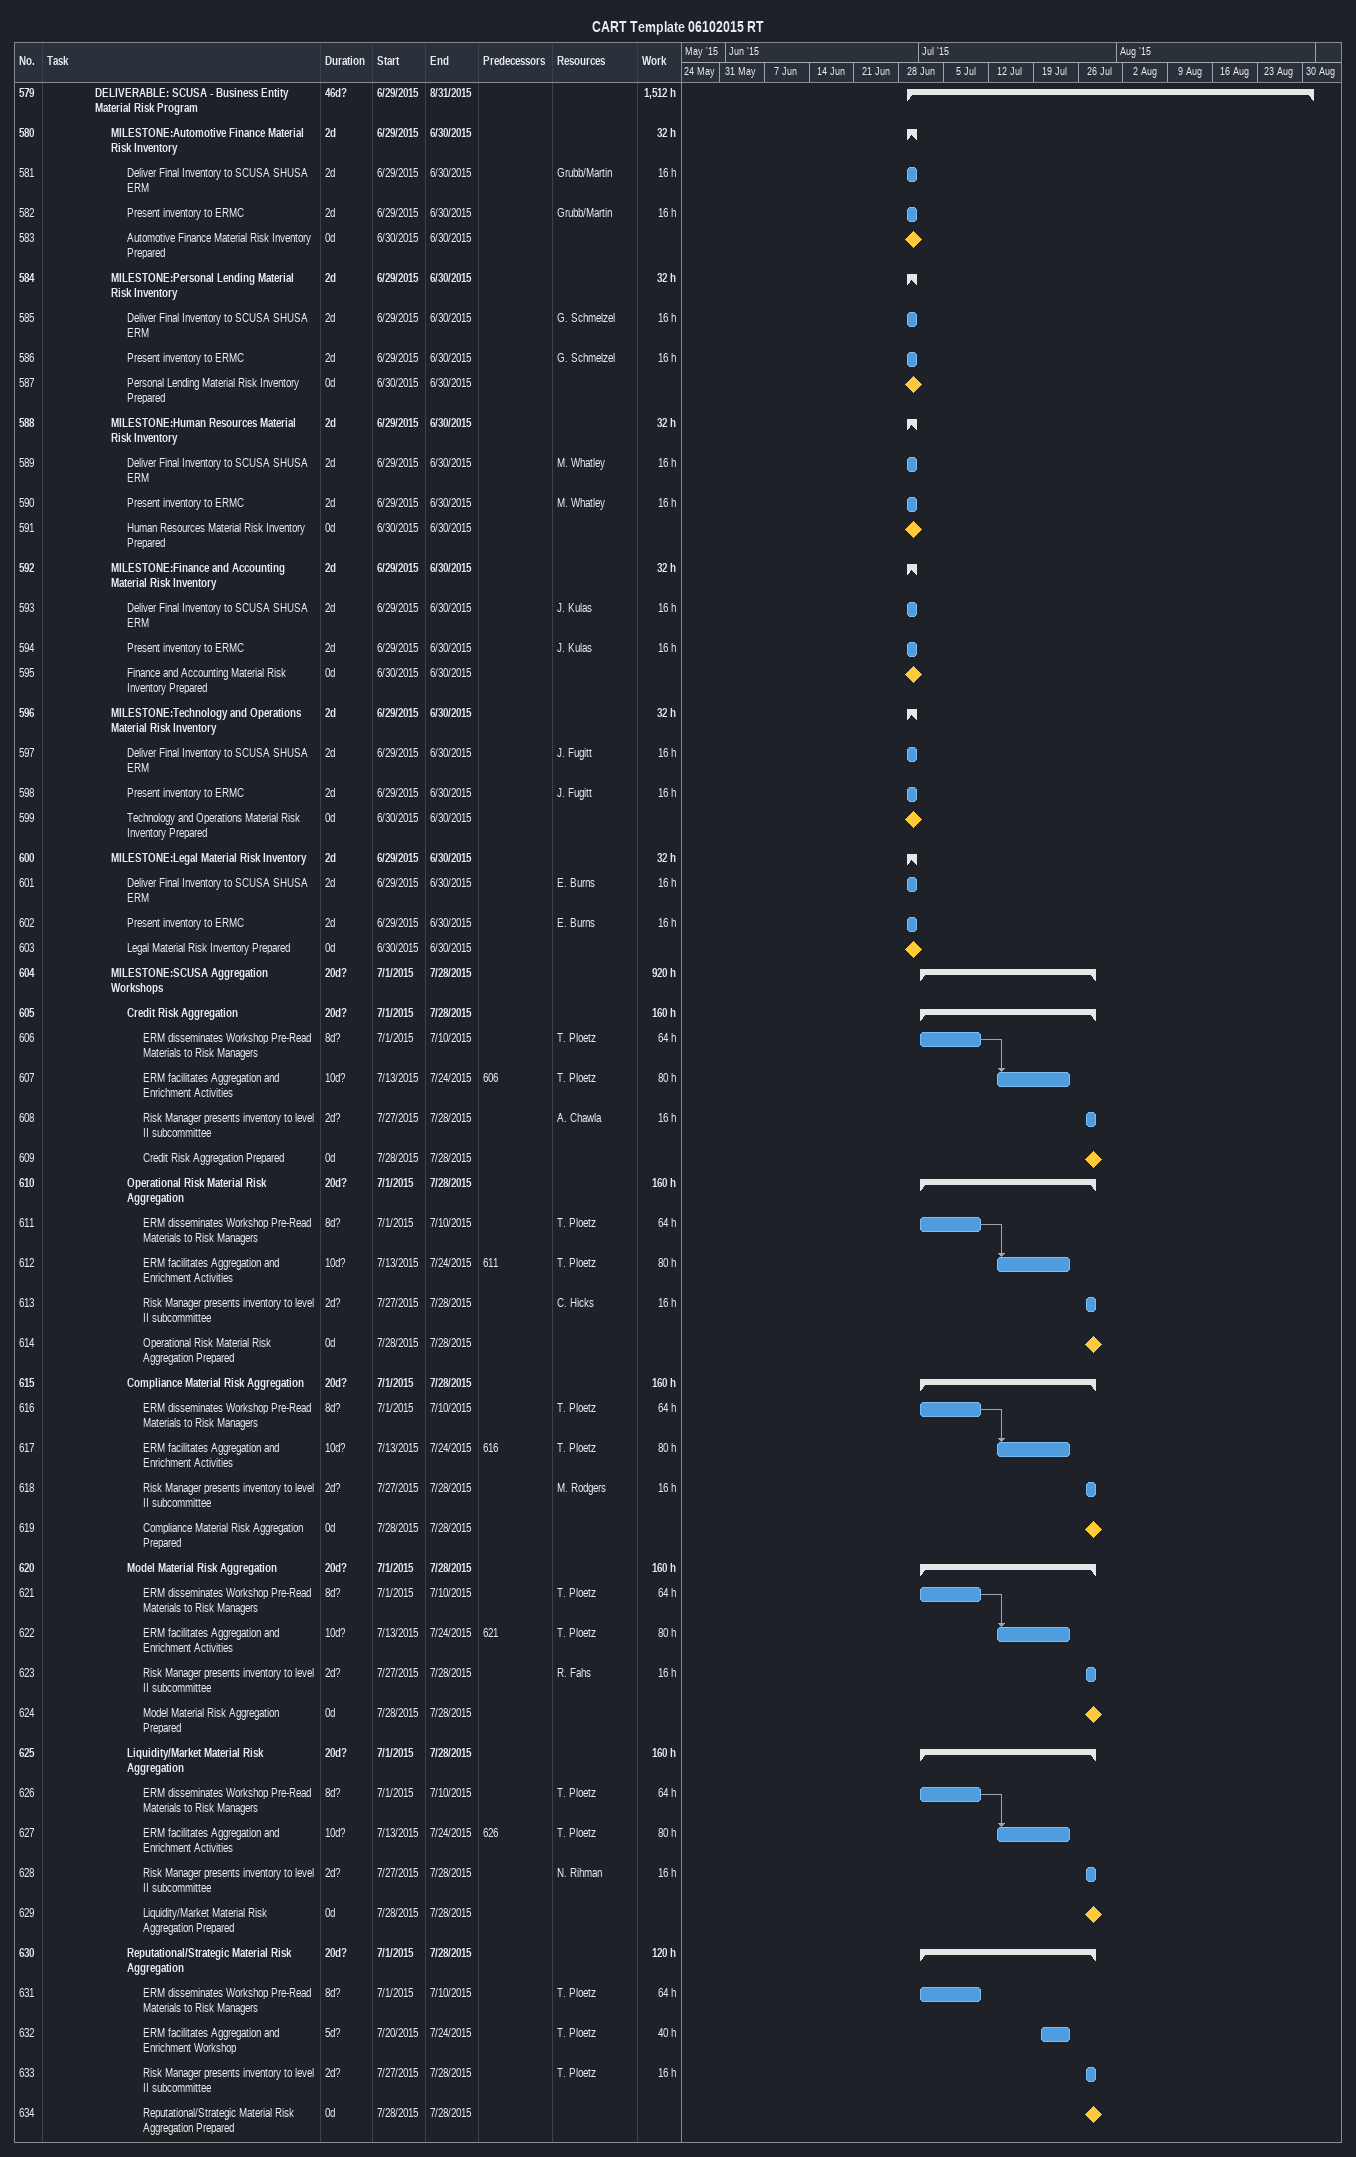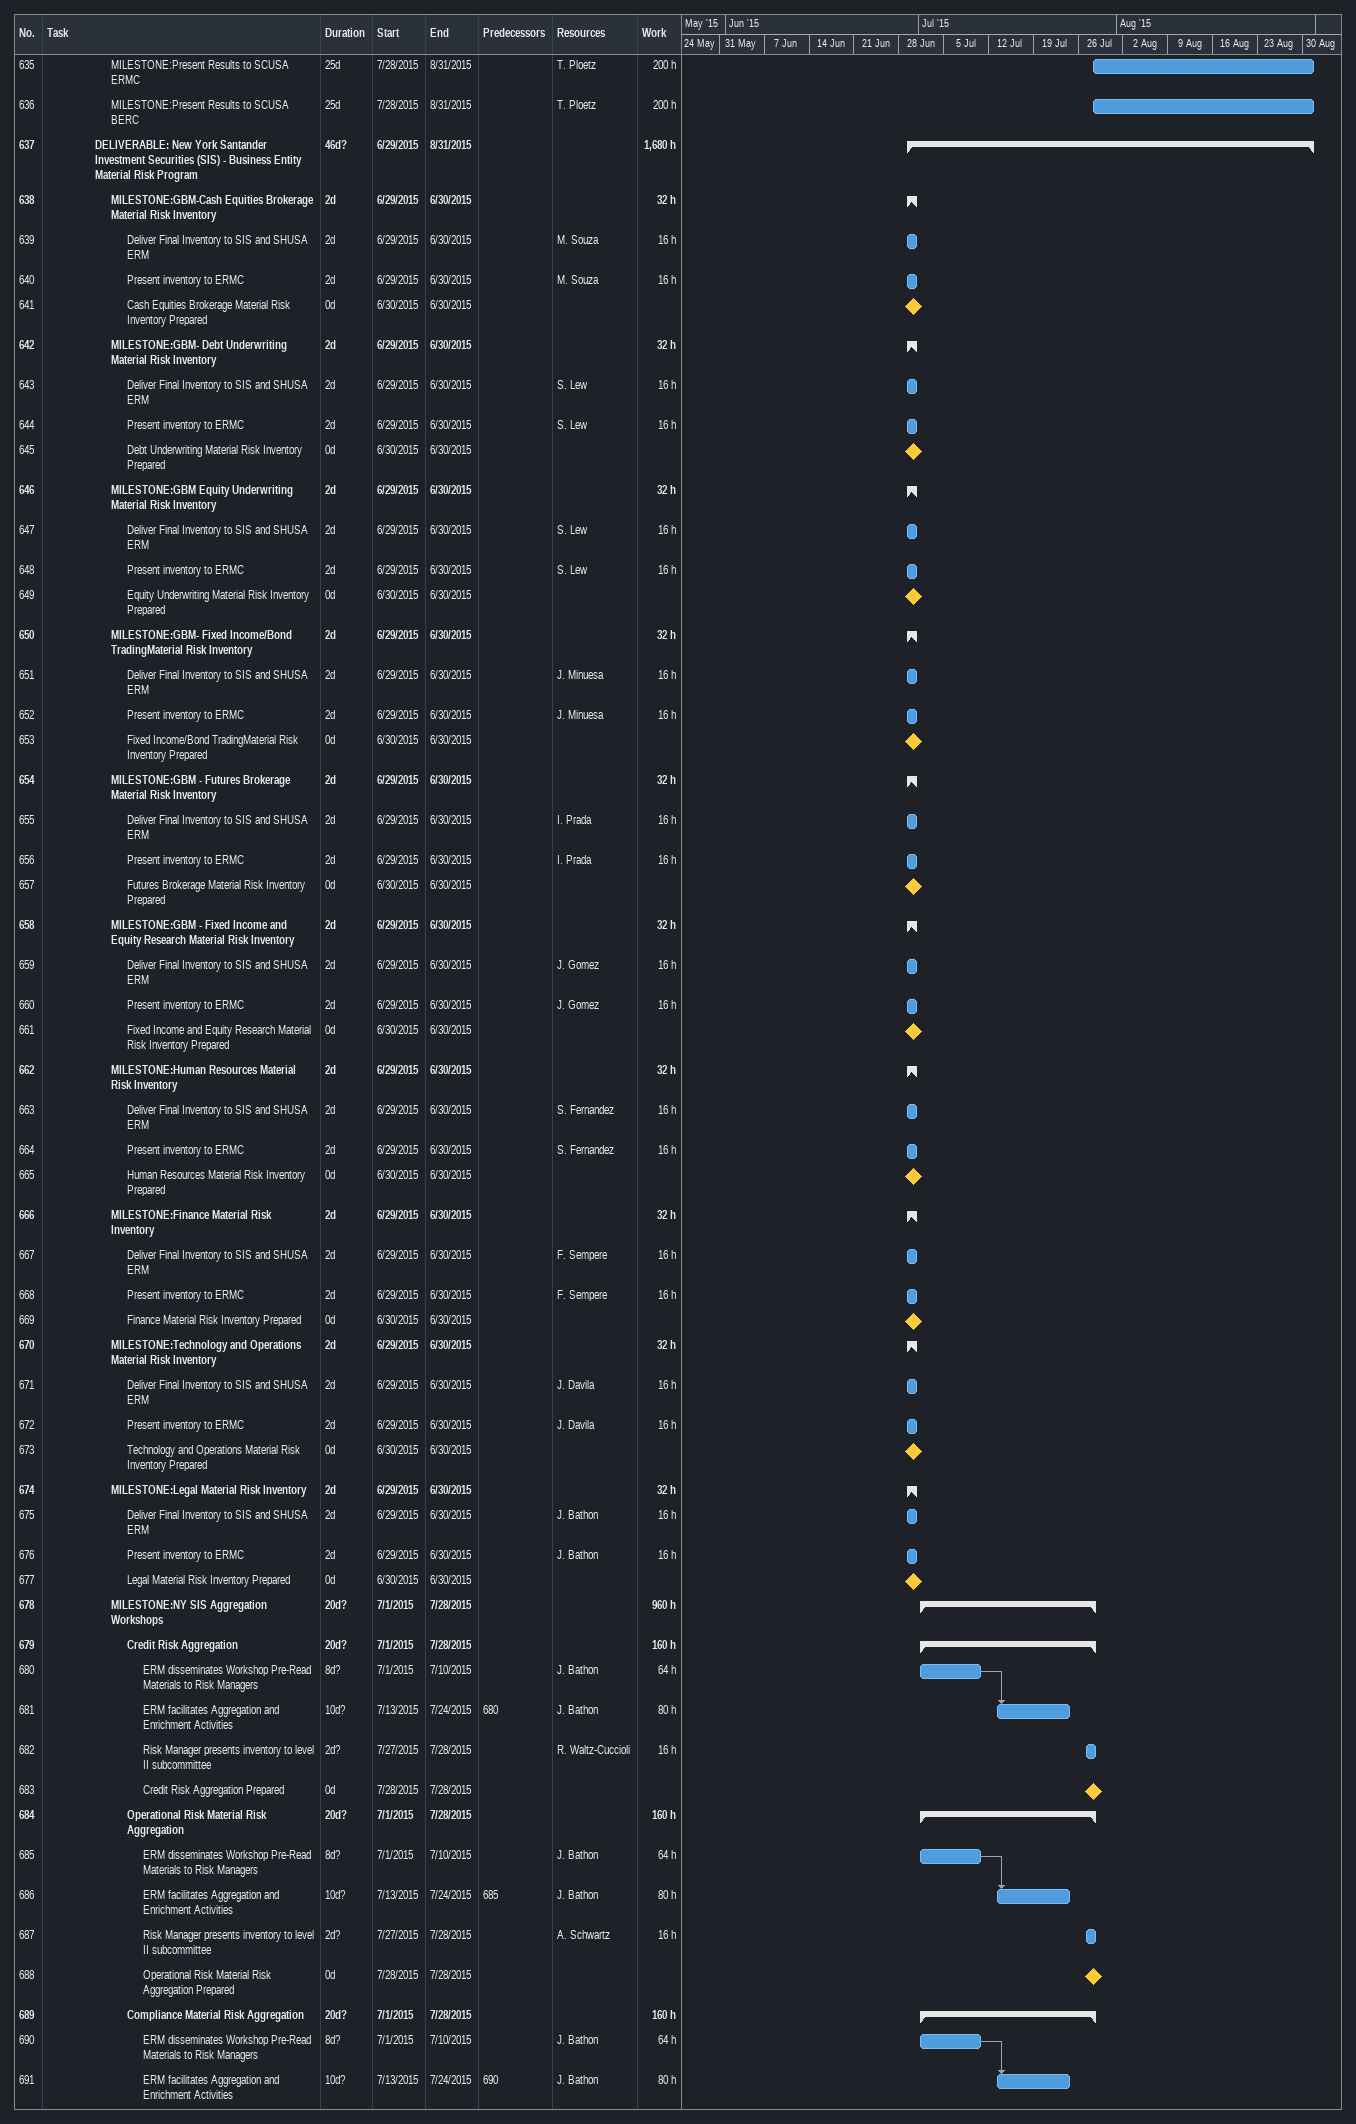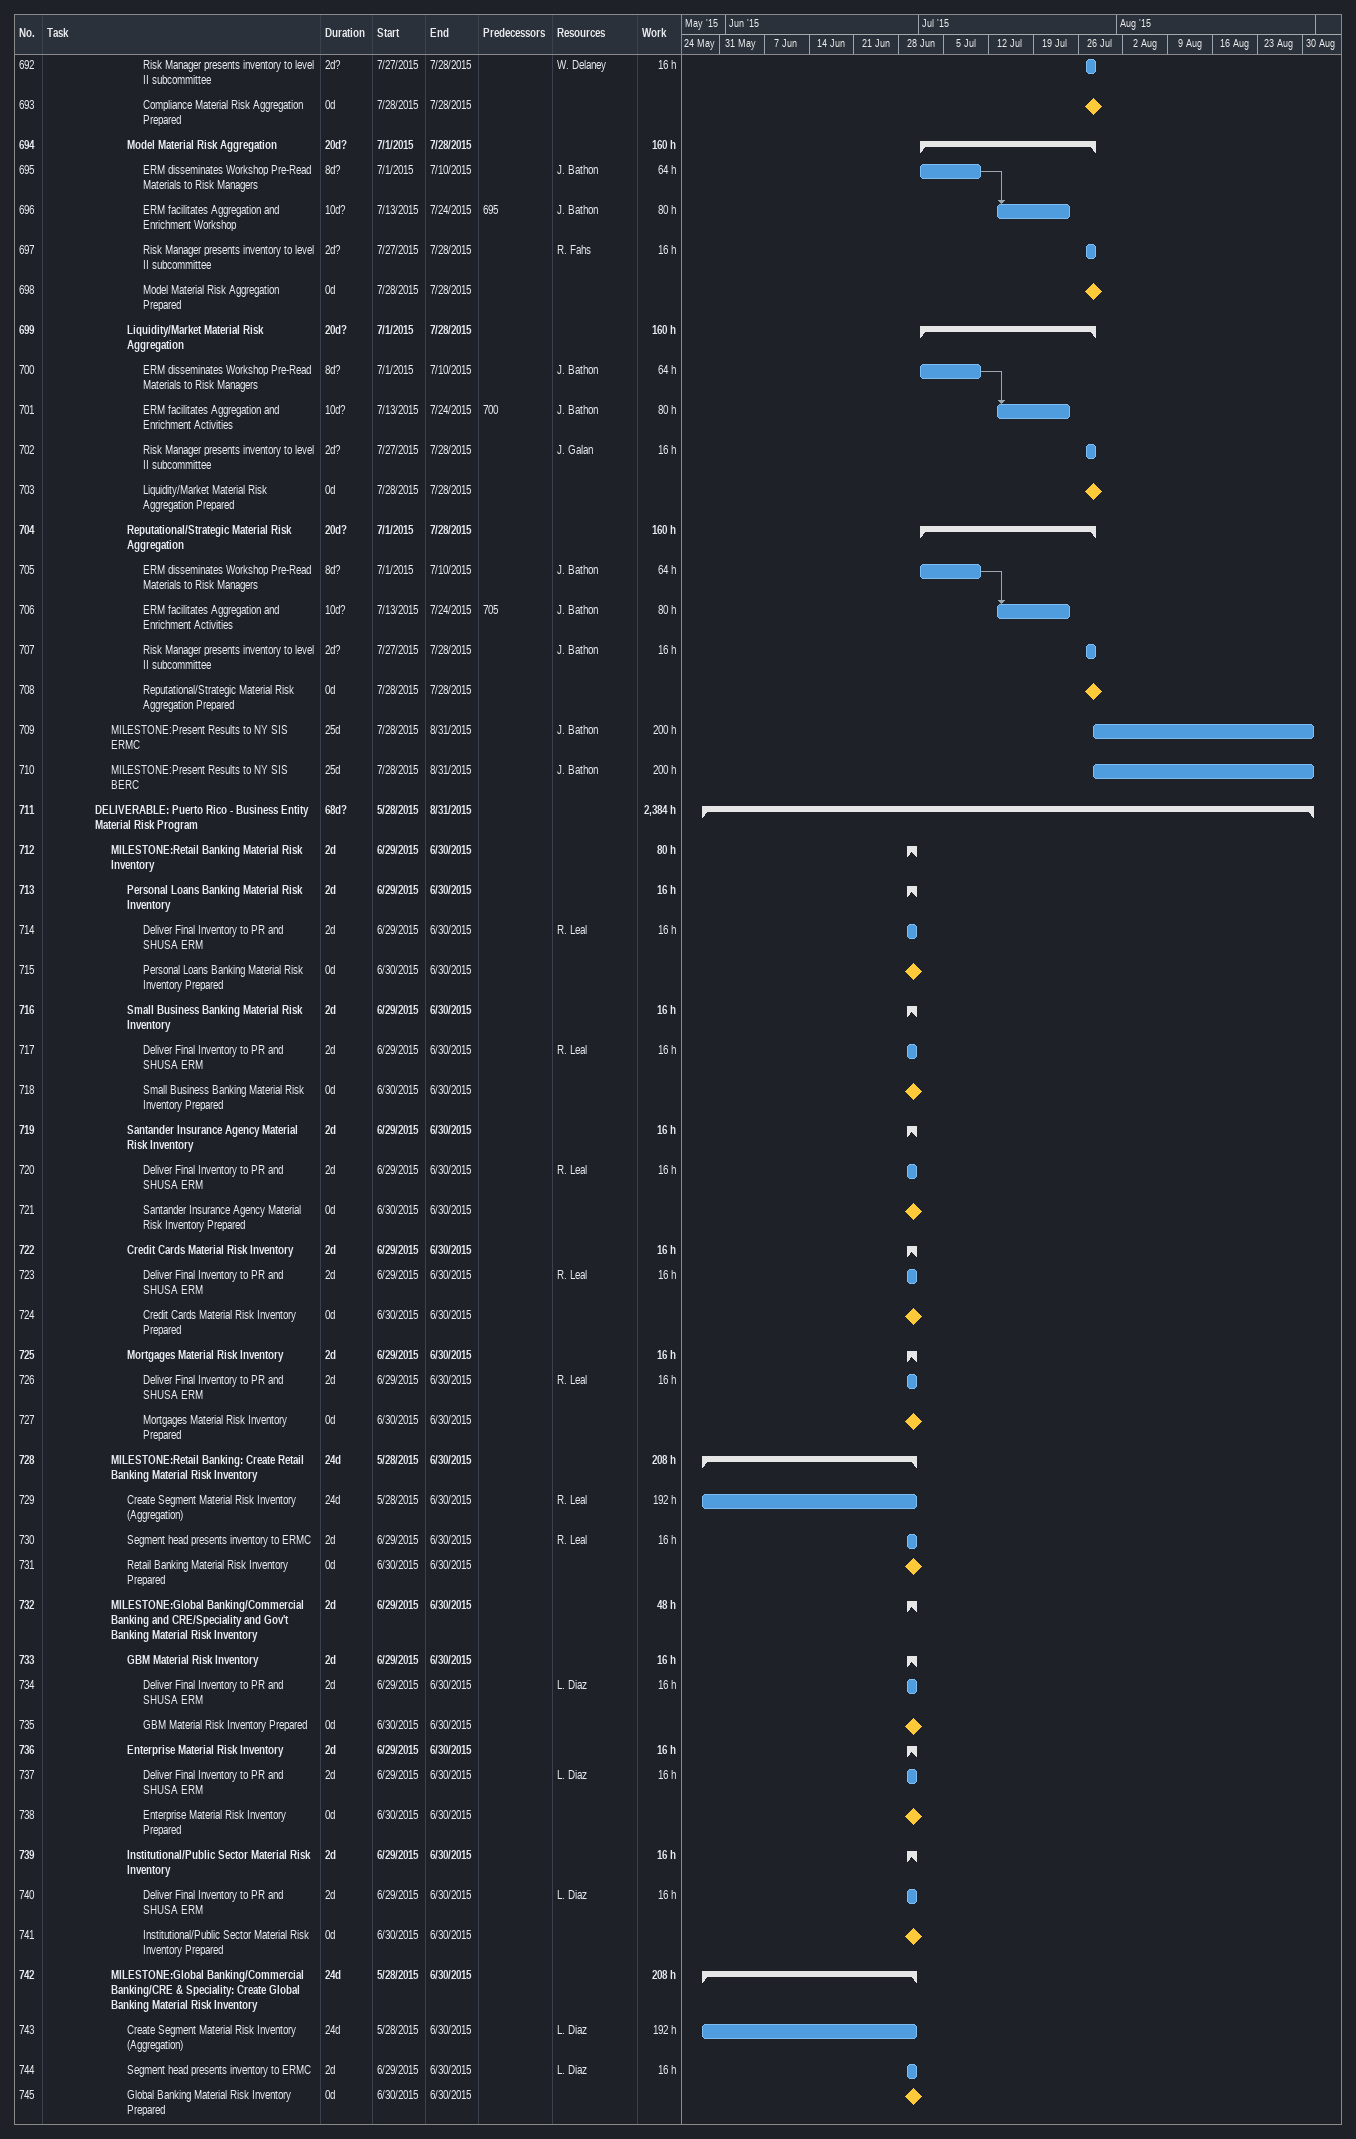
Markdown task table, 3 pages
CART Template 06102015 RT

| ID | Level | Task | Duration | Start | Finish | Predecessors | Resources | Work (h) |
|---|---|---|---|---|---|---|---|---|
| 579 | 4 | **DELIVERABLE: SCUSA - Business Entity Material Risk Program** | 46d? | 2015-06-29 | 2015-08-31 |  |  | 1512 |
| 580 | 5 | **MILESTONE:Automotive Finance Material Risk Inventory** | 2d | 2015-06-29 | 2015-06-30 |  |  | 32 |
| 581 | 6 | Deliver Final Inventory to SCUSA SHUSA ERM | 2d | 2015-06-29 | 2015-06-30 |  | Grubb/Martin | 16 |
| 582 | 6 | Present inventory to ERMC | 2d | 2015-06-29 | 2015-06-30 |  | Grubb/Martin | 16 |
| 583 | 6 | Automotive Finance Material Risk Inventory Prepared | 0d | 2015-06-30 | 2015-06-30 |  |  |  |
| 584 | 5 | **MILESTONE:Personal Lending Material Risk Inventory** | 2d | 2015-06-29 | 2015-06-30 |  |  | 32 |
| 585 | 6 | Deliver Final Inventory to SCUSA SHUSA ERM | 2d | 2015-06-29 | 2015-06-30 |  | G. Schmelzel | 16 |
| 586 | 6 | Present inventory to ERMC | 2d | 2015-06-29 | 2015-06-30 |  | G. Schmelzel | 16 |
| 587 | 6 | Personal Lending Material Risk Inventory Prepared | 0d | 2015-06-30 | 2015-06-30 |  |  |  |
| 588 | 5 | **MILESTONE:Human Resources Material Risk Inventory** | 2d | 2015-06-29 | 2015-06-30 |  |  | 32 |
| 589 | 6 | Deliver Final Inventory to SCUSA SHUSA ERM | 2d | 2015-06-29 | 2015-06-30 |  | M. Whatley | 16 |
| 590 | 6 | Present inventory to ERMC | 2d | 2015-06-29 | 2015-06-30 |  | M. Whatley | 16 |
| 591 | 6 | Human Resources Material Risk Inventory Prepared | 0d | 2015-06-30 | 2015-06-30 |  |  |  |
| 592 | 5 | **MILESTONE:Finance and Accounting Material Risk Inventory** | 2d | 2015-06-29 | 2015-06-30 |  |  | 32 |
| 593 | 6 | Deliver Final Inventory to SCUSA SHUSA ERM | 2d | 2015-06-29 | 2015-06-30 |  | J. Kulas | 16 |
| 594 | 6 | Present inventory to ERMC | 2d | 2015-06-29 | 2015-06-30 |  | J. Kulas | 16 |
| 595 | 6 | Finance and Accounting Material Risk Inventory Prepared | 0d | 2015-06-30 | 2015-06-30 |  |  |  |
| 596 | 5 | **MILESTONE:Technology and Operations Material Risk Inventory** | 2d | 2015-06-29 | 2015-06-30 |  |  | 32 |
| 597 | 6 | Deliver Final Inventory to SCUSA SHUSA ERM | 2d | 2015-06-29 | 2015-06-30 |  | J. Fugitt | 16 |
| 598 | 6 | Present inventory to ERMC | 2d | 2015-06-29 | 2015-06-30 |  | J. Fugitt | 16 |
| 599 | 6 | Technology and Operations Material Risk Inventory Prepared | 0d | 2015-06-30 | 2015-06-30 |  |  |  |
| 600 | 5 | **MILESTONE:Legal Material Risk Inventory** | 2d | 2015-06-29 | 2015-06-30 |  |  | 32 |
| 601 | 6 | Deliver Final Inventory to SCUSA SHUSA ERM | 2d | 2015-06-29 | 2015-06-30 |  | E. Burns | 16 |
| 602 | 6 | Present inventory to ERMC | 2d | 2015-06-29 | 2015-06-30 |  | E. Burns | 16 |
| 603 | 6 | Legal Material Risk Inventory Prepared | 0d | 2015-06-30 | 2015-06-30 |  |  |  |
| 604 | 5 | **MILESTONE:SCUSA Aggregation Workshops** | 20d? | 2015-07-01 | 2015-07-28 |  |  | 920 |
| 605 | 6 | **Credit Risk Aggregation** | 20d? | 2015-07-01 | 2015-07-28 |  |  | 160 |
| 606 | 7 | ERM disseminates Workshop Pre-Read Materials to Risk Managers | 8d? | 2015-07-01 | 2015-07-10 |  | T. Ploetz | 64 |
| 607 | 7 | ERM facilitates Aggregation and Enrichment Activities | 10d? | 2015-07-13 | 2015-07-24 | 606 | T. Ploetz | 80 |
| 608 | 7 | Risk Manager presents inventory to level II subcommittee | 2d? | 2015-07-27 | 2015-07-28 |  | A. Chawla | 16 |
| 609 | 7 | Credit Risk Aggregation Prepared | 0d | 2015-07-28 | 2015-07-28 |  |  |  |
| 610 | 6 | **Operational Risk Material Risk Aggregation** | 20d? | 2015-07-01 | 2015-07-28 |  |  | 160 |
| 611 | 7 | ERM disseminates Workshop Pre-Read Materials to Risk Managers | 8d? | 2015-07-01 | 2015-07-10 |  | T. Ploetz | 64 |
| 612 | 7 | ERM facilitates Aggregation and Enrichment Activities | 10d? | 2015-07-13 | 2015-07-24 | 611 | T. Ploetz | 80 |
| 613 | 7 | Risk Manager presents inventory to level II subcommittee | 2d? | 2015-07-27 | 2015-07-28 |  | C. Hicks | 16 |
| 614 | 7 | Operational Risk Material Risk Aggregation Prepared | 0d | 2015-07-28 | 2015-07-28 |  |  |  |
| 615 | 6 | **Compliance Material Risk Aggregation** | 20d? | 2015-07-01 | 2015-07-28 |  |  | 160 |
| 616 | 7 | ERM disseminates Workshop Pre-Read Materials to Risk Managers | 8d? | 2015-07-01 | 2015-07-10 |  | T. Ploetz | 64 |
| 617 | 7 | ERM facilitates Aggregation and Enrichment Activities | 10d? | 2015-07-13 | 2015-07-24 | 616 | T. Ploetz | 80 |
| 618 | 7 | Risk Manager presents inventory to level II subcommittee | 2d? | 2015-07-27 | 2015-07-28 |  | M. Rodgers | 16 |
| 619 | 7 | Compliance Material Risk Aggregation Prepared | 0d | 2015-07-28 | 2015-07-28 |  |  |  |
| 620 | 6 | **Model Material Risk Aggregation** | 20d? | 2015-07-01 | 2015-07-28 |  |  | 160 |
| 621 | 7 | ERM disseminates Workshop Pre-Read Materials to Risk Managers | 8d? | 2015-07-01 | 2015-07-10 |  | T. Ploetz | 64 |
| 622 | 7 | ERM facilitates Aggregation and Enrichment Activities | 10d? | 2015-07-13 | 2015-07-24 | 621 | T. Ploetz | 80 |
| 623 | 7 | Risk Manager presents inventory to level II subcommittee | 2d? | 2015-07-27 | 2015-07-28 |  | R. Fahs | 16 |
| 624 | 7 | Model Material Risk Aggregation Prepared | 0d | 2015-07-28 | 2015-07-28 |  |  |  |
| 625 | 6 | **Liquidity/Market Material Risk Aggregation** | 20d? | 2015-07-01 | 2015-07-28 |  |  | 160 |
| 626 | 7 | ERM disseminates Workshop Pre-Read Materials to Risk Managers | 8d? | 2015-07-01 | 2015-07-10 |  | T. Ploetz | 64 |
| 627 | 7 | ERM facilitates Aggregation and Enrichment Activities | 10d? | 2015-07-13 | 2015-07-24 | 626 | T. Ploetz | 80 |
| 628 | 7 | Risk Manager presents inventory to level II subcommittee | 2d? | 2015-07-27 | 2015-07-28 |  | N. Rihman | 16 |
| 629 | 7 | Liquidity/Market Material Risk Aggregation Prepared | 0d | 2015-07-28 | 2015-07-28 |  |  |  |
| 630 | 6 | **Reputational/Strategic Material Risk Aggregation** | 20d? | 2015-07-01 | 2015-07-28 |  |  | 120 |
| 631 | 7 | ERM disseminates Workshop Pre-Read Materials to Risk Managers | 8d? | 2015-07-01 | 2015-07-10 |  | T. Ploetz | 64 |
| 632 | 7 | ERM facilitates Aggregation and Enrichment Workshop | 5d? | 2015-07-20 | 2015-07-24 |  | T. Ploetz | 40 |
| 633 | 7 | Risk Manager presents inventory to level II subcommittee | 2d? | 2015-07-27 | 2015-07-28 |  | T. Ploetz | 16 |
| 634 | 7 | Reputational/Strategic Material Risk Aggregation Prepared | 0d | 2015-07-28 | 2015-07-28 |  |  |  |
| 635 | 5 | MILESTONE:Present Results to SCUSA ERMC | 25d | 2015-07-28 | 2015-08-31 |  | T. Ploetz | 200 |
| 636 | 5 | MILESTONE:Present Results to SCUSA BERC | 25d | 2015-07-28 | 2015-08-31 |  | T. Ploetz | 200 |
| 637 | 4 | **DELIVERABLE: New York Santander Investment Securities (SIS) - Business Entity Material Risk Program** | 46d? | 2015-06-29 | 2015-08-31 |  |  | 1680 |
| 638 | 5 | **MILESTONE:GBM-Cash Equities Brokerage Material Risk Inventory** | 2d | 2015-06-29 | 2015-06-30 |  |  | 32 |
| 639 | 6 | Deliver Final Inventory to SIS and SHUSA ERM | 2d | 2015-06-29 | 2015-06-30 |  | M. Souza | 16 |
| 640 | 6 | Present inventory to ERMC | 2d | 2015-06-29 | 2015-06-30 |  | M. Souza | 16 |
| 641 | 6 | Cash Equities Brokerage Material Risk Inventory Prepared | 0d | 2015-06-30 | 2015-06-30 |  |  |  |
| 642 | 5 | **MILESTONE:GBM- Debt Underwriting Material Risk Inventory** | 2d | 2015-06-29 | 2015-06-30 |  |  | 32 |
| 643 | 6 | Deliver Final Inventory to SIS and SHUSA ERM | 2d | 2015-06-29 | 2015-06-30 |  | S. Lew | 16 |
| 644 | 6 | Present inventory to ERMC | 2d | 2015-06-29 | 2015-06-30 |  | S. Lew | 16 |
| 645 | 6 | Debt Underwriting Material Risk Inventory Prepared | 0d | 2015-06-30 | 2015-06-30 |  |  |  |
| 646 | 5 | **MILESTONE:GBM Equity Underwriting Material Risk Inventory** | 2d | 2015-06-29 | 2015-06-30 |  |  | 32 |
| 647 | 6 | Deliver Final Inventory to SIS and SHUSA ERM | 2d | 2015-06-29 | 2015-06-30 |  | S. Lew | 16 |
| 648 | 6 | Present inventory to ERMC | 2d | 2015-06-29 | 2015-06-30 |  | S. Lew | 16 |
| 649 | 6 | Equity Underwriting Material Risk Inventory Prepared | 0d | 2015-06-30 | 2015-06-30 |  |  |  |
| 650 | 5 | **MILESTONE:GBM- Fixed Income/Bond TradingMaterial Risk Inventory** | 2d | 2015-06-29 | 2015-06-30 |  |  | 32 |
| 651 | 6 | Deliver Final Inventory to SIS and SHUSA ERM | 2d | 2015-06-29 | 2015-06-30 |  | J. Minuesa | 16 |
| 652 | 6 | Present inventory to ERMC | 2d | 2015-06-29 | 2015-06-30 |  | J. Minuesa | 16 |
| 653 | 6 | Fixed Income/Bond TradingMaterial Risk Inventory Prepared | 0d | 2015-06-30 | 2015-06-30 |  |  |  |
| 654 | 5 | **MILESTONE:GBM - Futures Brokerage Material Risk Inventory** | 2d | 2015-06-29 | 2015-06-30 |  |  | 32 |
| 655 | 6 | Deliver Final Inventory to SIS and SHUSA ERM | 2d | 2015-06-29 | 2015-06-30 |  | I. Prada | 16 |
| 656 | 6 | Present inventory to ERMC | 2d | 2015-06-29 | 2015-06-30 |  | I. Prada | 16 |
| 657 | 6 | Futures Brokerage Material Risk Inventory Prepared | 0d | 2015-06-30 | 2015-06-30 |  |  |  |
| 658 | 5 | **MILESTONE:GBM - Fixed Income and Equity Research Material Risk Inventory** | 2d | 2015-06-29 | 2015-06-30 |  |  | 32 |
| 659 | 6 | Deliver Final Inventory to SIS and SHUSA ERM | 2d | 2015-06-29 | 2015-06-30 |  | J. Gomez | 16 |
| 660 | 6 | Present inventory to ERMC | 2d | 2015-06-29 | 2015-06-30 |  | J. Gomez | 16 |
| 661 | 6 | Fixed Income and Equity Research Material Risk Inventory Prepared | 0d | 2015-06-30 | 2015-06-30 |  |  |  |
| 662 | 5 | **MILESTONE:Human Resources Material Risk Inventory** | 2d | 2015-06-29 | 2015-06-30 |  |  | 32 |
| 663 | 6 | Deliver Final Inventory to SIS and SHUSA ERM | 2d | 2015-06-29 | 2015-06-30 |  | S. Fernandez | 16 |
| 664 | 6 | Present inventory to ERMC | 2d | 2015-06-29 | 2015-06-30 |  | S. Fernandez | 16 |
| 665 | 6 | Human Resources Material Risk Inventory Prepared | 0d | 2015-06-30 | 2015-06-30 |  |  |  |
| 666 | 5 | **MILESTONE:Finance Material Risk Inventory** | 2d | 2015-06-29 | 2015-06-30 |  |  | 32 |
| 667 | 6 | Deliver Final Inventory to SIS and SHUSA ERM | 2d | 2015-06-29 | 2015-06-30 |  | F. Sempere | 16 |
| 668 | 6 | Present inventory to ERMC | 2d | 2015-06-29 | 2015-06-30 |  | F. Sempere | 16 |
| 669 | 6 | Finance Material Risk Inventory Prepared | 0d | 2015-06-30 | 2015-06-30 |  |  |  |
| 670 | 5 | **MILESTONE:Technology and Operations Material Risk Inventory** | 2d | 2015-06-29 | 2015-06-30 |  |  | 32 |
| 671 | 6 | Deliver Final Inventory to SIS and SHUSA ERM | 2d | 2015-06-29 | 2015-06-30 |  | J. Davila | 16 |
| 672 | 6 | Present inventory to ERMC | 2d | 2015-06-29 | 2015-06-30 |  | J. Davila | 16 |
| 673 | 6 | Technology and Operations Material Risk Inventory Prepared | 0d | 2015-06-30 | 2015-06-30 |  |  |  |
| 674 | 5 | **MILESTONE:Legal Material Risk Inventory** | 2d | 2015-06-29 | 2015-06-30 |  |  | 32 |
| 675 | 6 | Deliver Final Inventory to SIS and SHUSA ERM | 2d | 2015-06-29 | 2015-06-30 |  | J. Bathon | 16 |
| 676 | 6 | Present inventory to ERMC | 2d | 2015-06-29 | 2015-06-30 |  | J. Bathon | 16 |
| 677 | 6 | Legal Material Risk Inventory Prepared | 0d | 2015-06-30 | 2015-06-30 |  |  |  |
| 678 | 5 | **MILESTONE:NY SIS Aggregation Workshops** | 20d? | 2015-07-01 | 2015-07-28 |  |  | 960 |
| 679 | 6 | **Credit Risk Aggregation** | 20d? | 2015-07-01 | 2015-07-28 |  |  | 160 |
| 680 | 7 | ERM disseminates Workshop Pre-Read Materials to Risk Managers | 8d? | 2015-07-01 | 2015-07-10 |  | J. Bathon | 64 |
| 681 | 7 | ERM facilitates Aggregation and Enrichment Activities | 10d? | 2015-07-13 | 2015-07-24 | 680 | J. Bathon | 80 |
| 682 | 7 | Risk Manager presents inventory to level II subcommittee | 2d? | 2015-07-27 | 2015-07-28 |  | R. Waltz-Cuccioli | 16 |
| 683 | 7 | Credit Risk Aggregation Prepared | 0d | 2015-07-28 | 2015-07-28 |  |  |  |
| 684 | 6 | **Operational Risk Material Risk Aggregation** | 20d? | 2015-07-01 | 2015-07-28 |  |  | 160 |
| 685 | 7 | ERM disseminates Workshop Pre-Read Materials to Risk Managers | 8d? | 2015-07-01 | 2015-07-10 |  | J. Bathon | 64 |
| 686 | 7 | ERM facilitates Aggregation and Enrichment Activities | 10d? | 2015-07-13 | 2015-07-24 | 685 | J. Bathon | 80 |
| 687 | 7 | Risk Manager presents inventory to level II subcommittee | 2d? | 2015-07-27 | 2015-07-28 |  | A. Schwartz | 16 |
| 688 | 7 | Operational Risk Material Risk Aggregation Prepared | 0d | 2015-07-28 | 2015-07-28 |  |  |  |
| 689 | 6 | **Compliance Material Risk Aggregation** | 20d? | 2015-07-01 | 2015-07-28 |  |  | 160 |
| 690 | 7 | ERM disseminates Workshop Pre-Read Materials to Risk Managers | 8d? | 2015-07-01 | 2015-07-10 |  | J. Bathon | 64 |
| 691 | 7 | ERM facilitates Aggregation and Enrichment Activities | 10d? | 2015-07-13 | 2015-07-24 | 690 | J. Bathon | 80 |
| 692 | 7 | Risk Manager presents inventory to level II subcommittee | 2d? | 2015-07-27 | 2015-07-28 |  | W. Delaney | 16 |
| 693 | 7 | Compliance Material Risk Aggregation Prepared | 0d | 2015-07-28 | 2015-07-28 |  |  |  |
| 694 | 6 | **Model Material Risk Aggregation** | 20d? | 2015-07-01 | 2015-07-28 |  |  | 160 |
| 695 | 7 | ERM disseminates Workshop Pre-Read Materials to Risk Managers | 8d? | 2015-07-01 | 2015-07-10 |  | J. Bathon | 64 |
| 696 | 7 | ERM facilitates Aggregation and Enrichment Workshop | 10d? | 2015-07-13 | 2015-07-24 | 695 | J. Bathon | 80 |
| 697 | 7 | Risk Manager presents inventory to level II subcommittee | 2d? | 2015-07-27 | 2015-07-28 |  | R. Fahs | 16 |
| 698 | 7 | Model Material Risk Aggregation Prepared | 0d | 2015-07-28 | 2015-07-28 |  |  |  |
| 699 | 6 | **Liquidity/Market Material Risk Aggregation** | 20d? | 2015-07-01 | 2015-07-28 |  |  | 160 |
| 700 | 7 | ERM disseminates Workshop Pre-Read Materials to Risk Managers | 8d? | 2015-07-01 | 2015-07-10 |  | J. Bathon | 64 |
| 701 | 7 | ERM facilitates Aggregation and Enrichment Activities | 10d? | 2015-07-13 | 2015-07-24 | 700 | J. Bathon | 80 |
| 702 | 7 | Risk Manager presents inventory to level II subcommittee | 2d? | 2015-07-27 | 2015-07-28 |  | J. Galan | 16 |
| 703 | 7 | Liquidity/Market Material Risk Aggregation Prepared | 0d | 2015-07-28 | 2015-07-28 |  |  |  |
| 704 | 6 | **Reputational/Strategic Material Risk Aggregation** | 20d? | 2015-07-01 | 2015-07-28 |  |  | 160 |
| 705 | 7 | ERM disseminates Workshop Pre-Read Materials to Risk Managers | 8d? | 2015-07-01 | 2015-07-10 |  | J. Bathon | 64 |
| 706 | 7 | ERM facilitates Aggregation and Enrichment Activities | 10d? | 2015-07-13 | 2015-07-24 | 705 | J. Bathon | 80 |
| 707 | 7 | Risk Manager presents inventory to level II subcommittee | 2d? | 2015-07-27 | 2015-07-28 |  | J. Bathon | 16 |
| 708 | 7 | Reputational/Strategic Material Risk Aggregation Prepared | 0d | 2015-07-28 | 2015-07-28 |  |  |  |
| 709 | 5 | MILESTONE:Present Results to NY SIS ERMC | 25d | 2015-07-28 | 2015-08-31 |  | J. Bathon | 200 |
| 710 | 5 | MILESTONE:Present Results to NY SIS BERC | 25d | 2015-07-28 | 2015-08-31 |  | J. Bathon | 200 |
| 711 | 4 | **DELIVERABLE: Puerto Rico - Business Entity Material Risk Program** | 68d? | 2015-05-28 | 2015-08-31 |  |  | 2384 |
| 712 | 5 | **MILESTONE:Retail Banking Material Risk Inventory** | 2d | 2015-06-29 | 2015-06-30 |  |  | 80 |
| 713 | 6 | **Personal Loans Banking Material Risk Inventory** | 2d | 2015-06-29 | 2015-06-30 |  |  | 16 |
| 714 | 7 | Deliver Final Inventory to PR and SHUSA ERM | 2d | 2015-06-29 | 2015-06-30 |  | R. Leal | 16 |
| 715 | 7 | Personal Loans Banking Material Risk Inventory Prepared | 0d | 2015-06-30 | 2015-06-30 |  |  |  |
| 716 | 6 | **Small Business Banking Material Risk Inventory** | 2d | 2015-06-29 | 2015-06-30 |  |  | 16 |
| 717 | 7 | Deliver Final Inventory to PR and SHUSA ERM | 2d | 2015-06-29 | 2015-06-30 |  | R. Leal | 16 |
| 718 | 7 | Small Business Banking Material Risk Inventory Prepared | 0d | 2015-06-30 | 2015-06-30 |  |  |  |
| 719 | 6 | **Santander Insurance Agency Material Risk Inventory** | 2d | 2015-06-29 | 2015-06-30 |  |  | 16 |
| 720 | 7 | Deliver Final Inventory to PR and SHUSA ERM | 2d | 2015-06-29 | 2015-06-30 |  | R. Leal | 16 |
| 721 | 7 | Santander Insurance Agency Material Risk Inventory Prepared | 0d | 2015-06-30 | 2015-06-30 |  |  |  |
| 722 | 6 | **Credit Cards Material Risk Inventory** | 2d | 2015-06-29 | 2015-06-30 |  |  | 16 |
| 723 | 7 | Deliver Final Inventory to PR and SHUSA ERM | 2d | 2015-06-29 | 2015-06-30 |  | R. Leal | 16 |
| 724 | 7 | Credit Cards Material Risk Inventory Prepared | 0d | 2015-06-30 | 2015-06-30 |  |  |  |
| 725 | 6 | **Mortgages Material Risk Inventory** | 2d | 2015-06-29 | 2015-06-30 |  |  | 16 |
| 726 | 7 | Deliver Final Inventory to PR and SHUSA ERM | 2d | 2015-06-29 | 2015-06-30 |  | R. Leal | 16 |
| 727 | 7 | Mortgages Material Risk Inventory Prepared | 0d | 2015-06-30 | 2015-06-30 |  |  |  |
| 728 | 5 | **MILESTONE:Retail Banking: Create Retail Banking Material Risk Inventory** | 24d | 2015-05-28 | 2015-06-30 |  |  | 208 |
| 729 | 6 | Create Segment Material Risk Inventory (Aggregation) | 24d | 2015-05-28 | 2015-06-30 |  | R. Leal | 192 |
| 730 | 6 | Segment head presents inventory to ERMC | 2d | 2015-06-29 | 2015-06-30 |  | R. Leal | 16 |
| 731 | 6 | Retail Banking Material Risk Inventory Prepared | 0d | 2015-06-30 | 2015-06-30 |  |  |  |
| 732 | 5 | **MILESTONE:Global Banking/Commercial Banking and CRE/Speciality and Gov't Banking Material Risk Inventory** | 2d | 2015-06-29 | 2015-06-30 |  |  | 48 |
| 733 | 6 | **GBM Material Risk Inventory** | 2d | 2015-06-29 | 2015-06-30 |  |  | 16 |
| 734 | 7 | Deliver Final Inventory to PR and SHUSA ERM | 2d | 2015-06-29 | 2015-06-30 |  | L. Diaz | 16 |
| 735 | 7 | GBM Material Risk Inventory Prepared | 0d | 2015-06-30 | 2015-06-30 |  |  |  |
| 736 | 6 | **Enterprise Material Risk Inventory** | 2d | 2015-06-29 | 2015-06-30 |  |  | 16 |
| 737 | 7 | Deliver Final Inventory to PR and SHUSA ERM | 2d | 2015-06-29 | 2015-06-30 |  | L. Diaz | 16 |
| 738 | 7 | Enterprise Material Risk Inventory Prepared | 0d | 2015-06-30 | 2015-06-30 |  |  |  |
| 739 | 6 | **Institutional/Public Sector Material Risk Inventory** | 2d | 2015-06-29 | 2015-06-30 |  |  | 16 |
| 740 | 7 | Deliver Final Inventory to PR and SHUSA ERM | 2d | 2015-06-29 | 2015-06-30 |  | L. Diaz | 16 |
| 741 | 7 | Institutional/Public Sector Material Risk Inventory Prepared | 0d | 2015-06-30 | 2015-06-30 |  |  |  |
| 742 | 5 | **MILESTONE:Global Banking/Commercial Banking/CRE & Speciality: Create Global Banking Material Risk Inventory** | 24d | 2015-05-28 | 2015-06-30 |  |  | 208 |
| 743 | 6 | Create Segment Material Risk Inventory (Aggregation) | 24d | 2015-05-28 | 2015-06-30 |  | L. Diaz | 192 |
| 744 | 6 | Segment head presents inventory to ERMC | 2d | 2015-06-29 | 2015-06-30 |  | L. Diaz | 16 |
| 745 | 6 | Global Banking Material Risk Inventory Prepared | 0d | 2015-06-30 | 2015-06-30 |  |  |  |
